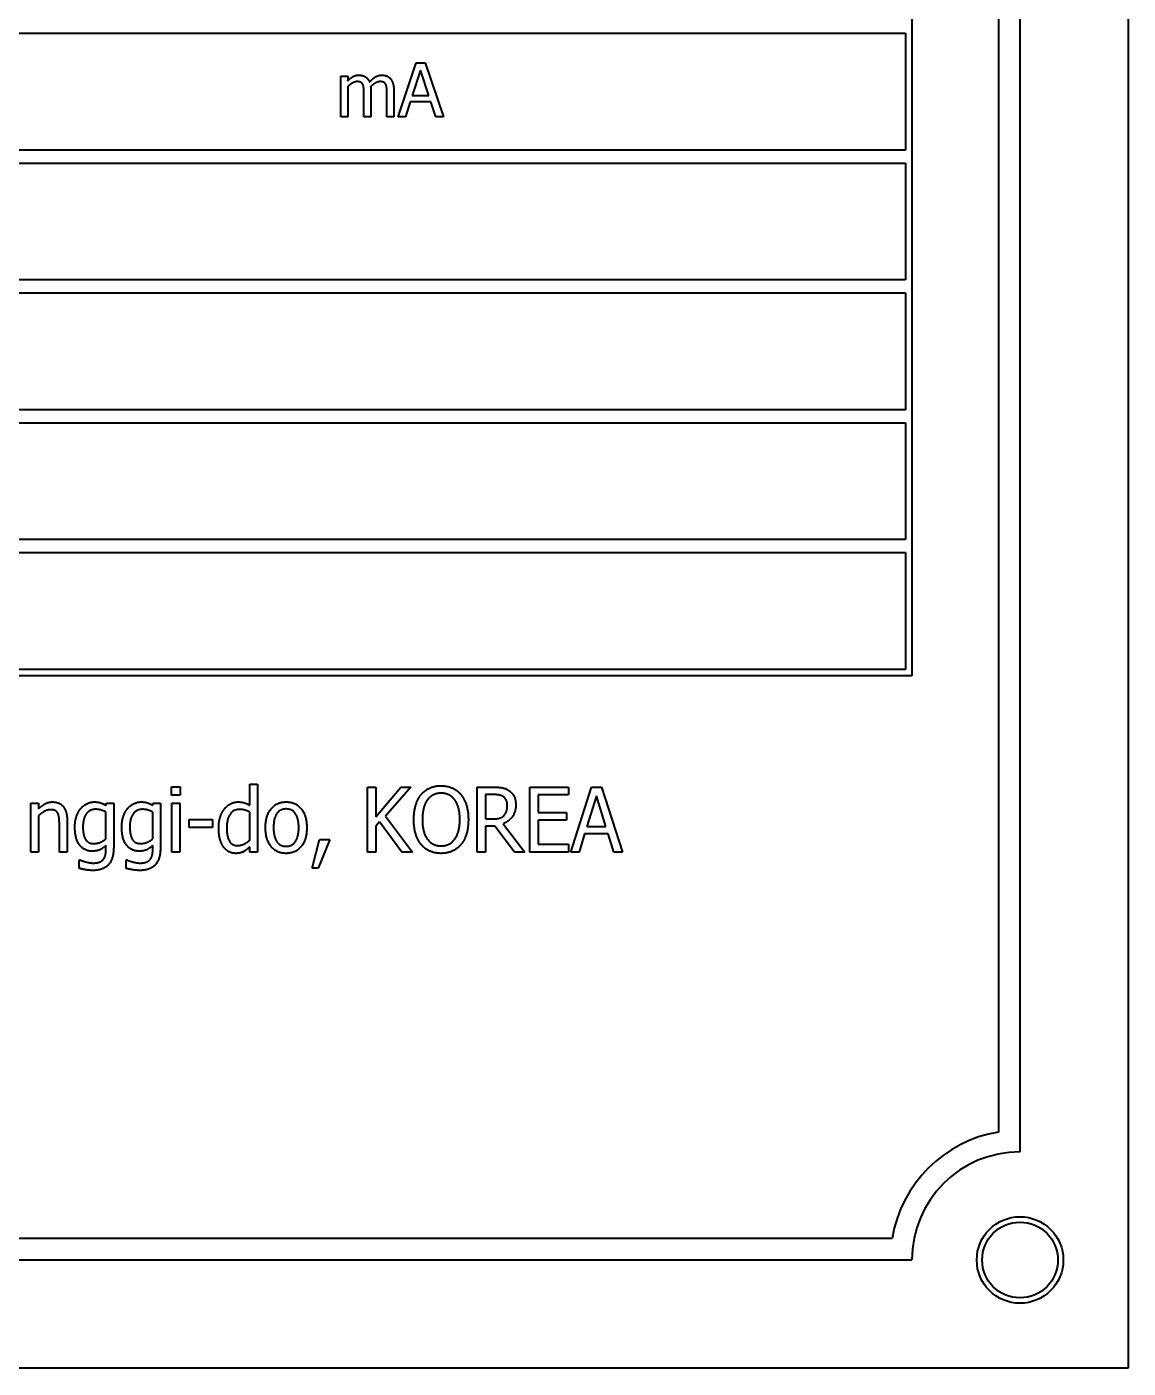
# Model space of a CAD drawing. Header units: millimetres. Extents: x 0 to 4205, y 0 to 2970.
# Drawn here: x 1883.3 to 1934.2, y 895.4 to 957.4 of the extents above; entities that cross this region are included whole.
import ezdxf

# ---------------------------------------------------------------- set-up
doc = ezdxf.new("R2010")
doc.units = ezdxf.units.MM
doc.header["$LTSCALE"] = 5
doc.layers.add('가시적인 것(ISO)', color=3, linetype='Continuous', lineweight=40)

msp = doc.modelspace()

# ---------------------------------------------------------------- linework, layer by layer
at = {"layer": '가시적인 것(ISO)'}
for p, q in [((1934.2036, 1015.4175), (1934.2036, 895.4175)), ((1929.2036, 905.4175), (1929.2036, 1005.4175)), ((1928.2036, 1004.5014), (1928.2036, 906.3335)), ((1924.2036, 975.4175), (1924.2036, 927.4175)), ((1832.5036, 957.1175), (1923.9036, 957.1175)), ((1923.9036, 957.1175), (1923.9036, 951.7175)), ((1900.4475, 953.256), (1901.2903, 955.756)), ((1901.2903, 955.756), (1901.6996, 955.756)), ((1901.6996, 955.756), (1902.5423, 953.256)), ((1897.8057, 953.256), (1897.8057, 955.1321)), ((1897.8057, 955.1321), (1898.1218, 955.1321)), ((1898.1218, 955.1321), (1898.1218, 954.9254)), ((1901.4868, 955.4157), (1901.1019, 954.2386)), ((1901.8738, 954.2386), (1901.4868, 955.4157)), ((1898.1218, 954.658), (1898.1218, 953.256)), ((1898.8693, 953.256), (1898.8693, 954.3419)), ((1899.1854, 954.4919), (1899.1854, 953.256)), ((1899.9329, 953.256), (1899.9329, 954.3419)), ((1900.249, 954.4919), (1900.249, 953.256)), ((1901.1019, 954.2386), (1901.8738, 954.2386)), ((1901.0107, 953.955), (1900.7838, 953.256)), ((1901.965, 953.955), (1901.0107, 953.955)), ((1902.1919, 953.256), (1901.965, 953.955)), ((1898.1218, 953.256), (1897.8057, 953.256)), ((1899.1854, 953.256), (1898.8693, 953.256)), ((1900.249, 953.256), (1899.9329, 953.256)), ((1900.7838, 953.256), (1900.4475, 953.256)), ((1902.5423, 953.256), (1902.1919, 953.256)), ((1923.9036, 951.7175), (1832.5036, 951.7175)), ((1832.5036, 951.1175), (1923.9036, 951.1175)), ((1923.9036, 951.1175), (1923.9036, 945.7175)), ((1923.9036, 945.7175), (1832.5036, 945.7175)), ((1832.5036, 945.1175), (1923.9036, 945.1175)), ((1923.9036, 945.1175), (1923.9036, 939.7175)), ((1923.9036, 939.7175), (1832.5036, 939.7175)), ((1832.5036, 939.1175), (1923.9036, 939.1175)), ((1923.9036, 939.1175), (1923.9036, 933.7175)), ((1923.9036, 933.7175), (1832.5036, 933.7175)), ((1832.5036, 933.1175), (1923.9036, 933.1175)), ((1923.9036, 933.1175), (1923.9036, 927.7175)), ((1923.9036, 927.7175), (1832.5036, 927.7175)), ((1924.2036, 927.4175), (1832.2036, 927.4175)), ((1889.971, 921.9017), (1889.971, 922.2955)), ((1889.971, 922.2955), (1890.3795, 922.2955)), ((1890.3795, 922.2955), (1890.3795, 921.9017)), ((1893.5885, 921.4373), (1893.5885, 922.4098)), ((1893.5885, 922.4098), (1893.9484, 922.4098)), ((1893.9484, 922.4098), (1893.9484, 919.2761)), ((1899.0367, 919.2761), (1899.0367, 922.2761)), ((1899.0367, 922.2761), (1899.4159, 922.2761)), ((1899.4159, 920.8952), (1900.5829, 922.2761)), ((1899.4159, 922.2761), (1899.4159, 920.8952)), ((1901.0448, 922.2761), (1899.8657, 920.9365)), ((1900.5829, 922.2761), (1901.0448, 922.2761)), ((1904.1104, 922.2761), (1904.8446, 922.2761)), ((1904.1104, 919.2761), (1904.1104, 922.2761)), ((1906.5415, 919.2761), (1906.5415, 922.2761)), ((1906.5415, 922.2761), (1908.3236, 922.2761)), ((1908.3236, 922.2761), (1908.3236, 921.9211)), ((1908.4305, 919.2761), (1909.3908, 922.2761)), ((1909.3908, 922.2761), (1909.86, 922.2761)), ((1909.86, 922.2761), (1910.8203, 919.2761)), ((1883.4678, 919.2761), (1883.4678, 921.5273)), ((1883.4678, 921.5273), (1883.8276, 921.5273)), ((1883.8276, 921.5273), (1883.8276, 921.2769)), ((1886.9394, 921.4325), (1886.9613, 921.5273)), ((1886.9613, 921.5273), (1887.2992, 921.5273)), ((1887.2992, 921.5273), (1887.2992, 919.5338)), ((1889.1056, 921.4325), (1889.1274, 921.5273)), ((1889.1274, 921.5273), (1889.4654, 921.5273)), ((1889.4654, 921.5273), (1889.4654, 919.5338)), ((1890.3795, 921.9017), (1889.971, 921.9017)), ((1889.9929, 919.2761), (1889.9929, 921.5273)), ((1889.9929, 921.5273), (1890.3527, 921.5273)), ((1890.3527, 921.5273), (1890.3527, 919.2761)), ((1904.8641, 921.9308), (1904.4897, 921.9308)), ((1904.4897, 921.9308), (1904.4897, 920.8028)), ((1908.3236, 921.9211), (1906.9208, 921.9211)), ((1906.9208, 921.9211), (1906.9208, 921.0994)), ((1909.6145, 921.8676), (1909.1769, 920.4551)), ((1910.0545, 920.4551), (1909.6145, 921.8676)), ((1883.8276, 920.9584), (1883.8276, 919.2761)), ((1885.1477, 920.7372), (1885.1477, 919.2761)), ((1886.9394, 919.8863), (1886.9394, 921.1237)), ((1889.1056, 919.8863), (1889.1056, 921.1237)), ((1890.7928, 920.4065), (1890.7928, 920.7712)), ((1890.7928, 920.7712), (1891.8722, 920.7712)), ((1891.8722, 920.7712), (1891.8722, 920.4065)), ((1893.5885, 919.8231), (1893.5885, 921.1237)), ((1899.8657, 920.9365), (1901.1129, 919.2761)), ((1904.4897, 920.8028), (1904.8227, 920.8028)), ((1906.9208, 921.0994), (1908.2287, 921.0994)), ((1908.2287, 920.7445), (1906.9208, 920.7445)), ((1906.9208, 920.7445), (1906.9208, 919.631)), ((1908.2287, 921.0994), (1908.2287, 920.7445)), ((1884.7879, 919.2761), (1884.7879, 920.5597)), ((1891.8722, 920.4065), (1890.7928, 920.4065)), ((1899.5837, 920.6715), (1899.4159, 920.4746)), ((1899.4159, 920.4746), (1899.4159, 919.2761)), ((1900.6218, 919.2761), (1899.5837, 920.6715)), ((1904.9224, 920.4697), (1904.4897, 920.4697)), ((1904.4897, 920.4697), (1904.4897, 919.2761)), ((1905.8244, 919.2761), (1904.9224, 920.4697)), ((1905.3017, 920.5816), (1906.3155, 919.2761)), ((1909.0723, 920.1148), (1908.8146, 919.2761)), ((1910.1615, 920.1148), (1909.0723, 920.1148)), ((1909.1769, 920.4551), (1910.0545, 920.4551)), ((1910.4192, 919.2761), (1910.1615, 920.1148)), ((1886.9394, 919.3782), (1886.9394, 919.5751)), ((1889.1056, 919.3782), (1889.1056, 919.5751)), ((1893.5885, 919.2761), (1893.5885, 919.5046)), ((1896.4767, 918.5297), (1896.8122, 919.8498)), ((1897.2911, 919.8498), (1896.7563, 918.5297)), ((1896.8122, 919.8498), (1897.2911, 919.8498)), ((1906.9208, 919.631), (1908.3236, 919.631)), ((1908.3236, 919.631), (1908.3236, 919.2761)), ((1883.8276, 919.2761), (1883.4678, 919.2761)), ((1885.1477, 919.2761), (1884.7879, 919.2761)), ((1885.7093, 918.5224), (1885.7093, 918.9163)), ((1885.7093, 918.9163), (1885.7287, 918.9163)), ((1887.8754, 918.5224), (1887.8754, 918.9163)), ((1887.8754, 918.9163), (1887.8949, 918.9163)), ((1890.3527, 919.2761), (1889.9929, 919.2761)), ((1893.9484, 919.2761), (1893.5885, 919.2761)), ((1899.4159, 919.2761), (1899.0367, 919.2761)), ((1901.1129, 919.2761), (1900.6218, 919.2761)), ((1904.4897, 919.2761), (1904.1104, 919.2761)), ((1906.3155, 919.2761), (1905.8244, 919.2761)), ((1908.3236, 919.2761), (1906.5415, 919.2761)), ((1908.8146, 919.2761), (1908.4305, 919.2761)), ((1910.8203, 919.2761), (1910.4192, 919.2761)), ((1896.7563, 918.5297), (1896.4767, 918.5297)), ((1923.2875, 901.4175), (1785.1197, 901.4175)), ((1784.2036, 900.4175), (1924.2036, 900.4175)), ((1934.2036, 895.4175), (1774.2036, 895.4175))]:
    msp.add_line(p, q, dxfattribs=at)
for radius in [2, 1.75]:
    msp.add_circle((1929.2036, 900.4175), radius, dxfattribs=at)
for radius, start, end in [(6, 99.594068, 170.405932), (5, 90, 180)]:
    msp.add_arc((1929.2036, 900.4175), radius, start, end, dxfattribs=at)
for points in [[(1898.1218, 954.9254), (1898.2453, 955.049), (1898.4885, 955.1847), (1898.6343, 955.1847)], [(1898.5533, 954.8849), (1898.452, 954.8849), (1898.2271, 954.7573), (1898.1218, 954.658)], [(1898.8167, 954.7532), (1898.7842, 954.8201), (1898.6607, 954.8849), (1898.5533, 954.8849)], [(1898.6343, 955.1847), (1898.8005, 955.1847), (1899.0577, 955.0328), (1899.1246, 954.8606)], [(1899.1246, 954.8606), (1899.2684, 955.0206), (1899.5399, 955.1847), (1899.6979, 955.1847)], [(1899.6169, 954.8849), (1899.5197, 954.8849), (1899.2968, 954.7654), (1899.1793, 954.6519)], [(1899.8803, 954.7532), (1899.8479, 954.8201), (1899.7243, 954.8849), (1899.6169, 954.8849)], [(1899.6979, 955.1847), (1899.8195, 955.1847), (1900.018, 955.1098), (1900.091, 955.0247)], [(1900.091, 955.0247), (1900.1659, 954.9396), (1900.249, 954.6843), (1900.249, 954.4919)], [(1898.8693, 954.3419), (1898.8693, 954.4716), (1898.8491, 954.6924), (1898.8167, 954.7532)], [(1899.1793, 954.6519), (1899.1813, 954.6235), (1899.1854, 954.5445), (1899.1854, 954.4919)], [(1899.9329, 954.3419), (1899.9329, 954.4716), (1899.9127, 954.6924), (1899.8803, 954.7532)], [(1901.5189, 921.9333), (1901.6842, 922.1326), (1902.1485, 922.3393), (1902.4354, 922.3393)], [(1902.4378, 921.994), (1902.2312, 921.994), (1901.9224, 921.8433), (1901.8033, 921.6829)], [(1902.4354, 922.3393), (1902.7271, 922.3393), (1903.1939, 922.1253), (1903.3543, 921.9333)], [(1903.0699, 921.6829), (1902.9556, 921.8385), (1902.6372, 921.994), (1902.4378, 921.994)], [(1904.8446, 922.2761), (1905.0902, 922.2761), (1905.4208, 922.2201), (1905.5691, 922.118)], [(1905.5691, 922.118), (1905.7174, 922.0159), (1905.8924, 921.6974), (1905.8924, 921.4616)], [(1883.8276, 921.2769), (1883.9881, 921.43), (1884.3017, 921.5905), (1884.4767, 921.5905)], [(1884.4767, 921.5905), (1884.7928, 921.5905), (1885.1477, 921.1529), (1885.1477, 920.7372)], [(1885.7798, 921.289), (1885.9013, 921.4325), (1886.232, 921.5905), (1886.407, 921.5905)], [(1886.407, 921.5905), (1886.5748, 921.5905), (1886.8179, 921.5078), (1886.9394, 921.4325)], [(1887.9459, 921.289), (1888.0675, 921.4325), (1888.3981, 921.5905), (1888.5731, 921.5905)], [(1888.5731, 921.5905), (1888.7409, 921.5905), (1888.984, 921.5078), (1889.1056, 921.4325)], [(1892.4289, 921.2769), (1892.5456, 921.4227), (1892.8762, 921.5905), (1893.0586, 921.5905)], [(1893.0586, 921.5905), (1893.219, 921.5905), (1893.4573, 921.5151), (1893.5885, 921.4373)], [(1894.3179, 920.4017), (1894.3179, 920.9657), (1894.843, 921.5905), (1895.2733, 921.5905)], [(1895.2733, 921.5905), (1895.706, 921.5905), (1896.2263, 920.9681), (1896.2263, 920.4017)], [(1901.1761, 920.7761), (1901.1761, 921.1529), (1901.3535, 921.7266), (1901.5189, 921.9333)], [(1901.8033, 921.6829), (1901.6915, 921.5297), (1901.5699, 921.0678), (1901.5699, 920.7761)], [(1903.3033, 920.7761), (1903.3033, 921.0727), (1903.1817, 921.5321), (1903.0699, 921.6829)], [(1903.3543, 921.9333), (1903.5172, 921.7339), (1903.6971, 921.1504), (1903.6971, 920.7761)], [(1905.3187, 921.8287), (1905.2385, 921.8846), (1905.0245, 921.9308), (1904.8641, 921.9308)], [(1905.8924, 921.4616), (1905.8924, 921.1334), (1905.5764, 920.6885), (1905.3017, 920.5816)], [(1905.4986, 921.43), (1905.4986, 921.5613), (1905.4111, 921.7631), (1905.3187, 921.8287)], [(1905.3381, 920.9584), (1905.4208, 921.041), (1905.4986, 921.2744), (1905.4986, 921.43)], [(1884.3819, 921.2307), (1884.2482, 921.2307), (1883.9637, 921.0799), (1883.8276, 920.9584)], [(1884.7198, 921.0629), (1884.6761, 921.148), (1884.518, 921.2307), (1884.3819, 921.2307)], [(1884.7879, 920.5597), (1884.7879, 920.7153), (1884.7587, 920.9827), (1884.7198, 921.0629)], [(1885.5051, 920.4235), (1885.5051, 920.7031), (1885.6534, 921.1359), (1885.7798, 921.289)], [(1886.4654, 921.2501), (1886.1907, 921.2501), (1885.877, 920.8271), (1885.877, 920.4308)], [(1886.9394, 921.1237), (1886.8057, 921.1918), (1886.5772, 921.2501), (1886.4654, 921.2501)], [(1887.6712, 920.4235), (1887.6712, 920.7031), (1887.8195, 921.1359), (1887.9459, 921.289)], [(1888.6315, 921.2501), (1888.3568, 921.2501), (1888.0432, 920.8271), (1888.0432, 920.4308)], [(1889.1056, 921.1237), (1888.9719, 921.1918), (1888.7433, 921.2501), (1888.6315, 921.2501)], [(1892.1542, 920.3846), (1892.1542, 920.6812), (1892.3001, 921.114), (1892.4289, 921.2769)], [(1893.1169, 921.2428), (1892.8398, 921.2428), (1892.5261, 920.8052), (1892.5261, 920.3919)], [(1893.5885, 921.1237), (1893.4548, 921.1918), (1893.2409, 921.2428), (1893.1169, 921.2428)], [(1895.2733, 921.2647), (1894.9937, 921.2647), (1894.6898, 920.8393), (1894.6898, 920.4017)], [(1895.8543, 920.4017), (1895.8543, 920.8393), (1895.5529, 921.2647), (1895.2733, 921.2647)], [(1901.5164, 919.6213), (1901.3511, 919.8206), (1901.1761, 920.4065), (1901.1761, 920.7761)], [(1901.5699, 920.7761), (1901.5699, 920.1853), (1902.0415, 919.5581), (1902.4378, 919.5581)], [(1902.4378, 919.5581), (1902.8341, 919.5581), (1903.3033, 920.1853), (1903.3033, 920.7761)], [(1903.6971, 920.7761), (1903.6971, 920.4114), (1903.5221, 919.8206), (1903.3543, 919.6213)], [(1904.8227, 920.8028), (1904.9856, 920.8028), (1905.2458, 920.8636), (1905.3381, 920.9584)], [(1886.3025, 919.315), (1885.9378, 919.315), (1885.5051, 919.8863), (1885.5051, 920.4235)], [(1885.877, 920.4308), (1885.877, 920.0564), (1886.1153, 919.665), (1886.3851, 919.665)], [(1888.4686, 919.315), (1888.1039, 919.315), (1887.6712, 919.8863), (1887.6712, 920.4235)], [(1888.0432, 920.4308), (1888.0432, 920.0564), (1888.2814, 919.665), (1888.5513, 919.665)], [(1892.3754, 919.5143), (1892.2684, 919.6626), (1892.1542, 920.1002), (1892.1542, 920.3846)], [(1892.5261, 920.3919), (1892.5261, 919.9932), (1892.7668, 919.5727), (1893.0343, 919.5727)], [(1895.2733, 919.2128), (1894.8284, 919.2128), (1894.3179, 919.8522), (1894.3179, 920.4017)], [(1894.6898, 920.4017), (1894.6898, 919.9762), (1894.9937, 919.5386), (1895.2733, 919.5386)], [(1896.2263, 920.4017), (1896.2263, 919.8328), (1895.706, 919.2128), (1895.2733, 919.2128)], [(1895.2733, 919.5386), (1895.5505, 919.5386), (1895.8543, 919.9689), (1895.8543, 920.4017)], [(1886.9394, 919.5751), (1886.7936, 919.4414), (1886.514, 919.315), (1886.3025, 919.315)], [(1887.2992, 919.5338), (1887.2992, 918.96), (1886.8252, 918.4252), (1886.3365, 918.4252)], [(1886.3851, 919.665), (1886.5237, 919.665), (1886.8203, 919.7817), (1886.9394, 919.8863)], [(1889.1056, 919.5751), (1888.9597, 919.4414), (1888.6801, 919.315), (1888.4686, 919.315)], [(1889.4654, 919.5338), (1889.4654, 918.96), (1888.9913, 918.4252), (1888.5026, 918.4252)], [(1888.5513, 919.665), (1888.6898, 919.665), (1888.9864, 919.7817), (1889.1056, 919.8863)], [(1892.9492, 919.2128), (1892.7741, 919.2128), (1892.4775, 919.366), (1892.3754, 919.5143)], [(1893.0343, 919.5727), (1893.1753, 919.5727), (1893.4621, 919.7088), (1893.5885, 919.8231)], [(1893.5885, 919.5046), (1893.5035, 919.4316), (1893.3819, 919.3344), (1893.2992, 919.2931)], [(1902.4354, 919.2128), (1902.1461, 919.2128), (1901.6842, 919.4195), (1901.5164, 919.6213)], [(1903.3543, 919.6213), (1903.1793, 919.4122), (1902.715, 919.2128), (1902.4354, 919.2128)], [(1885.7287, 918.9163), (1885.7652, 918.8992), (1885.9062, 918.8457), (1885.9962, 918.8239)], [(1886.3657, 918.7655), (1886.531, 918.7655), (1886.762, 918.8579), (1886.8276, 918.9406)], [(1886.8276, 918.9406), (1886.8908, 919.0232), (1886.9394, 919.2396), (1886.9394, 919.3782)], [(1887.8949, 918.9163), (1887.9313, 918.8992), (1888.0723, 918.8457), (1888.1623, 918.8239)], [(1888.5318, 918.7655), (1888.6971, 918.7655), (1888.9281, 918.8579), (1888.9937, 918.9406)], [(1888.9937, 918.9406), (1889.0569, 919.0232), (1889.1056, 919.2396), (1889.1056, 919.3782)], [(1893.2992, 919.2931), (1893.2239, 919.2542), (1893.0586, 919.2128), (1892.9492, 919.2128)], [(1886.3365, 918.4252), (1886.1785, 918.4252), (1885.8503, 918.4786), (1885.7093, 918.5224)], [(1885.9962, 918.8239), (1886.0958, 918.7971), (1886.266, 918.7655), (1886.3657, 918.7655)], [(1888.5026, 918.4252), (1888.3446, 918.4252), (1888.0164, 918.4786), (1887.8754, 918.5224)], [(1888.1623, 918.8239), (1888.262, 918.7971), (1888.4321, 918.7655), (1888.5318, 918.7655)]]:
    msp.add_open_spline(points, degree=2, dxfattribs=at)

doc.saveas('drawing.dxf')
